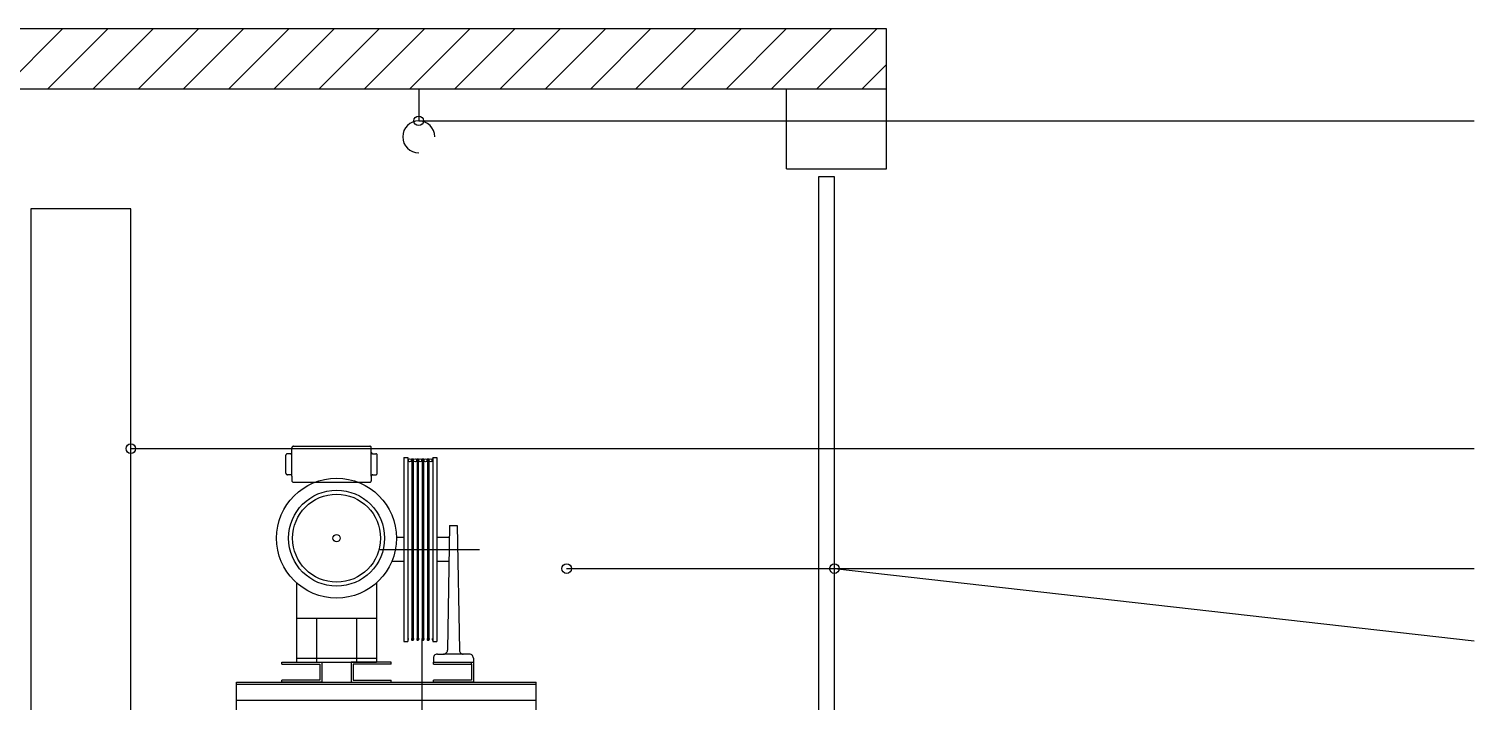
# Model space of a CAD drawing. Header units: centimetres. Extents: x 0 to 12993, y -30 to 2970.
# Drawn here: x 9143.2 to 9504.7, y 2166.9 to 2335 of the extents above; entities that cross this region are included whole.
import ezdxf

# ---------------------------------------------------------------- set-up
doc = ezdxf.new("R2010")
doc.units = ezdxf.units.CM
for name, color, linetype in [('SCOTT-DUVAR', 7, 'CONTINUOUS'), ('SCOTT-ELEKTRIK', 3, 'CONTINUOUS'), ('SCOTT-KAPI', 3, 'CONTINUOUS'), ('SCOTT-MOTOR', 6, 'CONTINUOUS'), ('SCOTT-TARAMA', 8, 'CONTINUOUS'), ('SCOTT-YAZI', 4, 'CONTINUOUS')]:
    doc.layers.add(name, color=color, linetype=linetype)

msp = doc.modelspace()

# ---------------------------------------------------------------- linework, layer by layer
at = {"layer": 'SCOTT-DUVAR'}
for p, q in [((9332.72, 2300), (9332.72, 2320)), ((9357.72, 2300), (9357.72, 2320)), ((9332.72, 2300), (9357.72, 2300))]:
    msp.add_line(p, q, dxfattribs=at)
msp.add_lwpolyline([(9117.72, 2320), (9357.72, 2320), (9357.72, 2335), (9117.72, 2335)], close=True, dxfattribs=at)
at = {"layer": 'SCOTT-ELEKTRIK'}
msp.add_lwpolyline([(9143.72, 2160), (9168.72, 2160), (9168.72, 2290), (9143.72, 2290)], close=True, dxfattribs=at)
at = {"layer": 'SCOTT-KAPI'}
msp.add_lwpolyline([(9340.72, 2102), (9344.72, 2102), (9344.72, 2298), (9340.72, 2298)], close=True, dxfattribs=at)
at = {"layer": 'SCOTT-MOTOR'}
for p, q in [((9240.72, 2320), (9240.72, 2312)), ((9209.37, 2230.61), (9228.5, 2230.61)), ((9207.5, 2223.86), (9207.5, 2228.36)), ((9208.62, 2228.73), (9207.87, 2228.73)), ((9209, 2223.11), (9209, 2230.23)), ((9228.87, 2223.11), (9228.87, 2230.23)), ((9229.25, 2228.73), (9230, 2228.73)), ((9230.37, 2223.86), (9230.37, 2228.36)), ((9237.02, 2227.78), (9237.02, 2181.78)), ((9237.02, 2227.78), (9238.02, 2227.78)), ((9238.02, 2227.78), (9238.02, 2181.78)), ((9238.02, 2227.48), (9238.08, 2227.37)), ((9238.12, 2227.08), (9238.12, 2227.26)), ((9238.92, 2227.08), (9238.92, 2227.26)), ((9239.02, 2227.48), (9238.95, 2227.37)), ((9239.02, 2227.48), (9239.32, 2227.48)), ((9239.02, 2227.48), (9239.02, 2182.08)), ((9239.32, 2227.48), (9239.32, 2182.08)), ((9239.32, 2227.48), (9239.38, 2227.37)), ((9239.42, 2227.08), (9239.42, 2227.26)), ((9240.22, 2227.08), (9240.22, 2227.26)), ((9240.32, 2227.48), (9240.25, 2227.37)), ((9240.32, 2227.48), (9240.32, 2182.08)), ((9240.32, 2227.48), (9240.62, 2227.48)), ((9240.62, 2227.48), (9240.62, 2182.08)), ((9240.62, 2227.48), (9240.68, 2227.37)), ((9240.72, 2227.08), (9240.72, 2227.26)), ((9241.52, 2227.08), (9241.52, 2227.26)), ((9241.62, 2227.48), (9241.55, 2227.37)), ((9241.62, 2227.48), (9241.62, 2182.08)), ((9241.62, 2227.48), (9241.92, 2227.48)), ((9241.92, 2227.48), (9241.92, 2182.08)), ((9241.92, 2227.48), (9241.98, 2227.37)), ((9242.02, 2227.08), (9242.02, 2227.26)), ((9242.82, 2227.08), (9242.82, 2227.26)), ((9242.92, 2227.48), (9242.85, 2227.37)), ((9242.92, 2227.48), (9242.92, 2182.08)), ((9242.92, 2227.48), (9243.22, 2227.48)), ((9243.22, 2227.48), (9243.22, 2182.08)), ((9243.22, 2227.48), (9243.28, 2227.37)), ((9243.32, 2227.08), (9243.32, 2227.26)), ((9244.12, 2227.08), (9244.12, 2227.26)), ((9244.22, 2227.48), (9244.15, 2227.37)), ((9244.22, 2227.78), (9245.22, 2227.78)), ((9244.22, 2227.78), (9244.22, 2181.78)), ((9245.22, 2227.78), (9245.22, 2181.78)), ((9208.62, 2223.48), (9207.87, 2223.48)), ((9229.25, 2223.48), (9230, 2223.48)), ((9209, 2223.11), (9209, 2221.98)), ((9209.37, 2221.61), (9228.5, 2221.61)), ((9228.87, 2223.11), (9228.87, 2221.98)), ((9248.46, 2210.78), (9247.92, 2179.59)), ((9248.46, 2210.78), (9250.35, 2210.78)), ((9250.35, 2210.78), (9250.89, 2179.59)), ((9237.02, 2207.78), (9235.18, 2207.78)), ((9248.16, 2207.78), (9245.22, 2207.78)), ((9230.76, 2204.78), (9255.91, 2204.78)), ((9237.02, 2201.78), (9234, 2201.78)), ((9248.06, 2201.78), (9245.22, 2201.78)), ((9210.18, 2196.43), (9210.18, 2176.61)), ((9230.18, 2196.43), (9230.18, 2176.61)), ((9210.18, 2187.61), (9230.18, 2187.61)), ((9215.18, 2187.61), (9215.18, 2176.61)), ((9225.18, 2187.61), (9225.18, 2176.61)), ((9237.02, 2181.78), (9238.02, 2181.78)), ((9237.02, 2181.78), (9238.02, 2181.78)), ((9238.02, 2182.08), (9238.08, 2182.19)), ((9238.12, 2182.48), (9238.12, 2182.29)), ((9238.92, 2182.48), (9238.92, 2182.29)), ((9239.02, 2182.08), (9238.95, 2182.19)), ((9239.02, 2182.08), (9239.32, 2182.08)), ((9239.32, 2182.08), (9239.38, 2182.19)), ((9239.42, 2182.48), (9239.42, 2182.29)), ((9240.22, 2182.48), (9240.22, 2182.29)), ((9240.32, 2182.08), (9240.25, 2182.19)), ((9240.32, 2182.08), (9240.62, 2182.08)), ((9240.62, 2182.08), (9240.68, 2182.19)), ((9240.72, 2182.48), (9240.72, 2182.29)), ((9241.52, 2182.48), (9241.52, 2182.29)), ((9241.52, 2182.48), (9241.52, 2112.01)), ((9241.62, 2182.08), (9241.55, 2182.19)), ((9241.62, 2182.08), (9241.92, 2182.08)), ((9241.92, 2182.08), (9241.98, 2182.19)), ((9242.02, 2182.48), (9242.02, 2182.29)), ((9242.82, 2182.48), (9242.82, 2182.29)), ((9242.92, 2182.08), (9242.85, 2182.19)), ((9242.92, 2182.08), (9243.22, 2182.08)), ((9243.22, 2182.08), (9243.28, 2182.19)), ((9243.32, 2182.48), (9243.32, 2182.29)), ((9244.12, 2182.48), (9244.12, 2182.29)), ((9244.22, 2182.08), (9244.15, 2182.19)), ((9244.22, 2181.78), (9245.22, 2181.78)), ((9244.22, 2181.78), (9245.22, 2181.78)), ((9206.51, 2176.61), (9216.51, 2176.61)), ((9206.51, 2176.11), (9206.51, 2176.61)), ((9210.18, 2177.61), (9230.18, 2177.61)), ((9210.18, 2176.61), (9230.18, 2176.61)), ((9216.51, 2176.61), (9216.51, 2171.61)), ((9233.85, 2176.61), (9223.85, 2176.61)), ((9223.85, 2176.61), (9223.85, 2171.61)), ((9233.85, 2176.11), (9233.85, 2176.61)), ((9244.4, 2177.61), (9244.4, 2176.61)), ((9244.4, 2176.61), (9254.4, 2176.61)), ((9244.4, 2176.11), (9244.4, 2176.61)), ((9245.4, 2178.61), (9246.92, 2178.61)), ((9251.88, 2178.61), (9246.92, 2178.61)), ((9253.4, 2178.61), (9251.88, 2178.61)), ((9253.9, 2176.11), (9253.9, 2176.61)), ((9254.4, 2177.61), (9254.4, 2176.61)), ((9254.4, 2176.61), (9254.4, 2171.61)), ((9206.51, 2176.11), (9216.01, 2176.11)), ((9216.01, 2176.11), (9216.01, 2172.11)), ((9224.35, 2176.11), (9224.35, 2172.11)), ((9233.85, 2176.11), (9224.35, 2176.11)), ((9244.4, 2176.11), (9253.9, 2176.11)), ((9253.9, 2176.11), (9253.9, 2172.11)), ((9195.14, 2101.61), (9195.14, 2171.61)), ((9195.14, 2171.61), (9270.14, 2171.61)), ((9195.14, 2171.11), (9270.14, 2171.11)), ((9216.01, 2172.11), (9206.51, 2172.11)), ((9206.51, 2171.61), (9206.51, 2172.11)), ((9216.51, 2171.61), (9206.51, 2171.61)), ((9223.85, 2171.61), (9233.85, 2171.61)), ((9224.35, 2172.11), (9233.85, 2172.11)), ((9233.85, 2171.61), (9233.85, 2172.11)), ((9253.9, 2172.11), (9244.4, 2172.11)), ((9244.4, 2171.61), (9244.4, 2172.11)), ((9254.4, 2171.61), (9244.4, 2171.61)), ((9270.14, 2101.61), (9270.14, 2171.61)), ((9195.14, 2167.11), (9270.14, 2167.11))]:
    msp.add_line(p, q, dxfattribs=at)
for points in [[(9209.37, 2230.61), (9209.29, 2230.6), (9209.21, 2230.57), (9209.14, 2230.52), (9209.08, 2230.47), (9209.03, 2230.39), (9209, 2230.31), (9209, 2230.23)], [(9228.87, 2230.23), (9228.86, 2230.31), (9228.83, 2230.39), (9228.79, 2230.47), (9228.73, 2230.52), (9228.66, 2230.57), (9228.58, 2230.6), (9228.5, 2230.61)], [(9207.87, 2228.73), (9207.79, 2228.72), (9207.71, 2228.69), (9207.64, 2228.65), (9207.58, 2228.59), (9207.53, 2228.52), (9207.5, 2228.44), (9207.5, 2228.36)], [(9208.62, 2228.73), (9208.7, 2228.74), (9208.78, 2228.77), (9208.85, 2228.81), (9208.91, 2228.87), (9208.96, 2228.94), (9208.99, 2229.02), (9209, 2229.11)], [(9228.87, 2229.11), (9228.88, 2229.02), (9228.91, 2228.94), (9228.95, 2228.87), (9229.01, 2228.81), (9229.08, 2228.77), (9229.16, 2228.74), (9229.25, 2228.73)], [(9230.37, 2228.36), (9230.36, 2228.44), (9230.33, 2228.52), (9230.29, 2228.59), (9230.23, 2228.65), (9230.16, 2228.69), (9230.08, 2228.72), (9230, 2228.73)], [(9238.12, 2227.26), (9238.11, 2227.29), (9238.11, 2227.32), (9238.1, 2227.34), (9238.08, 2227.37)], [(9238.95, 2227.37), (9238.93, 2227.34), (9238.92, 2227.32), (9238.92, 2227.29), (9238.92, 2227.26)], [(9239.42, 2227.26), (9239.41, 2227.29), (9239.41, 2227.32), (9239.4, 2227.34), (9239.38, 2227.37)], [(9240.25, 2227.37), (9240.23, 2227.34), (9240.22, 2227.32), (9240.22, 2227.29), (9240.22, 2227.26)], [(9240.72, 2227.26), (9240.71, 2227.29), (9240.71, 2227.32), (9240.7, 2227.34), (9240.68, 2227.37)], [(9241.55, 2227.37), (9241.53, 2227.34), (9241.52, 2227.32), (9241.52, 2227.29), (9241.52, 2227.26)], [(9242.02, 2227.26), (9242.01, 2227.29), (9242.01, 2227.32), (9242, 2227.34), (9241.98, 2227.37)], [(9242.85, 2227.37), (9242.83, 2227.34), (9242.82, 2227.32), (9242.82, 2227.29), (9242.82, 2227.26)], [(9243.32, 2227.26), (9243.31, 2227.29), (9243.31, 2227.32), (9243.3, 2227.34), (9243.28, 2227.37)], [(9244.15, 2227.37), (9244.13, 2227.34), (9244.12, 2227.32), (9244.12, 2227.29), (9244.12, 2227.26)], [(9207.5, 2223.86), (9207.5, 2223.77), (9207.53, 2223.69), (9207.58, 2223.62), (9207.64, 2223.56), (9207.71, 2223.52), (9207.79, 2223.49), (9207.87, 2223.48)], [(9207.5, 2223.86), (9207.5, 2223.77), (9207.53, 2223.69), (9207.58, 2223.62), (9207.64, 2223.56), (9207.71, 2223.52), (9207.79, 2223.49), (9207.87, 2223.48)], [(9209, 2223.11), (9208.99, 2223.19), (9208.96, 2223.27), (9208.91, 2223.34), (9208.85, 2223.4), (9208.78, 2223.44), (9208.7, 2223.47), (9208.62, 2223.48)], [(9229.25, 2223.48), (9229.16, 2223.47), (9229.08, 2223.44), (9229.01, 2223.4), (9228.95, 2223.34), (9228.91, 2223.27), (9228.88, 2223.19), (9228.87, 2223.11)], [(9230, 2223.48), (9230.08, 2223.49), (9230.16, 2223.52), (9230.23, 2223.56), (9230.29, 2223.62), (9230.33, 2223.69), (9230.36, 2223.77), (9230.37, 2223.86)], [(9230, 2223.48), (9230.08, 2223.49), (9230.16, 2223.52), (9230.23, 2223.56), (9230.29, 2223.62), (9230.33, 2223.69), (9230.36, 2223.77), (9230.37, 2223.86)], [(9209, 2221.98), (9209, 2221.9), (9209.03, 2221.82), (9209.08, 2221.75), (9209.14, 2221.69), (9209.21, 2221.64), (9209.29, 2221.62), (9209.37, 2221.61)], [(9228.5, 2221.61), (9228.58, 2221.62), (9228.66, 2221.64), (9228.73, 2221.69), (9228.79, 2221.75), (9228.83, 2221.82), (9228.86, 2221.9), (9228.87, 2221.98)], [(9238.08, 2182.19), (9238.1, 2182.21), (9238.11, 2182.24), (9238.11, 2182.27), (9238.12, 2182.29)], [(9238.92, 2182.29), (9238.92, 2182.27), (9238.92, 2182.24), (9238.93, 2182.21), (9238.95, 2182.19)], [(9239.38, 2182.19), (9239.4, 2182.21), (9239.41, 2182.24), (9239.41, 2182.27), (9239.42, 2182.29)], [(9240.22, 2182.29), (9240.22, 2182.27), (9240.22, 2182.24), (9240.23, 2182.21), (9240.25, 2182.19)], [(9240.68, 2182.19), (9240.7, 2182.21), (9240.71, 2182.24), (9240.71, 2182.27), (9240.72, 2182.29)], [(9241.52, 2182.29), (9241.52, 2182.27), (9241.52, 2182.24), (9241.53, 2182.21), (9241.55, 2182.19)], [(9241.98, 2182.19), (9242, 2182.21), (9242.01, 2182.24), (9242.01, 2182.27), (9242.02, 2182.29)], [(9242.82, 2182.29), (9242.82, 2182.27), (9242.82, 2182.24), (9242.83, 2182.21), (9242.85, 2182.19)], [(9243.28, 2182.19), (9243.3, 2182.21), (9243.31, 2182.24), (9243.31, 2182.27), (9243.32, 2182.29)], [(9244.12, 2182.29), (9244.12, 2182.27), (9244.12, 2182.24), (9244.13, 2182.21), (9244.15, 2182.19)], [(9245.4, 2178.61), (9245.18, 2178.58), (9244.97, 2178.51), (9244.78, 2178.39), (9244.62, 2178.23), (9244.5, 2178.04), (9244.43, 2177.83), (9244.4, 2177.61)], [(9246.92, 2178.61), (9247.14, 2178.63), (9247.35, 2178.7), (9247.54, 2178.82), (9247.69, 2178.98), (9247.81, 2179.16), (9247.89, 2179.37), (9247.92, 2179.59)], [(9250.89, 2179.59), (9250.91, 2179.37), (9250.99, 2179.16), (9251.11, 2178.98), (9251.27, 2178.82), (9251.46, 2178.7), (9251.66, 2178.63), (9251.88, 2178.61)], [(9254.4, 2177.61), (9254.38, 2177.83), (9254.3, 2178.04), (9254.18, 2178.23), (9254.03, 2178.39), (9253.84, 2178.51), (9253.62, 2178.58), (9253.4, 2178.61)]]:
    msp.add_lwpolyline(points, dxfattribs=at)
for centre, radius in [((9238.52, 2227.08), 0.4), ((9239.82, 2227.08), 0.4), ((9241.12, 2227.08), 0.4), ((9242.42, 2227.08), 0.4), ((9243.72, 2227.08), 0.4), ((9220.18, 2207.61), 15), ((9220.18, 2207.61), 12), ((9220.18, 2207.61), 11), ((9220.18, 2207.61), 0.901)]:
    msp.add_circle(centre, radius, dxfattribs=at)
msp.add_arc((9240.72, 2308), 4, 0, 270, dxfattribs=at)
at = {"layer": 'SCOTT-TARAMA'}
for p, q in [((9136.66, 2320), (9151.66, 2335)), ((9147.97, 2320), (9162.97, 2335)), ((9159.29, 2320), (9174.29, 2335)), ((9170.6, 2320), (9185.6, 2335)), ((9181.91, 2320), (9196.91, 2335)), ((9193.23, 2320), (9208.23, 2335)), ((9204.54, 2320), (9219.54, 2335)), ((9215.85, 2320), (9230.85, 2335)), ((9227.17, 2320), (9242.17, 2335)), ((9238.48, 2320), (9253.48, 2335)), ((9249.79, 2320), (9264.79, 2335)), ((9261.11, 2320), (9276.11, 2335)), ((9272.42, 2320), (9287.42, 2335)), ((9283.74, 2320), (9298.74, 2335)), ((9295.05, 2320), (9310.05, 2335)), ((9306.36, 2320), (9321.36, 2335)), ((9317.68, 2320), (9332.68, 2335)), ((9328.99, 2320), (9343.99, 2335)), ((9340.3, 2320), (9355.3, 2335)), ((9351.62, 2320), (9357.72, 2326.1))]:
    msp.add_line(p, q, dxfattribs=at)
at = {"layer": 'SCOTT-YAZI'}
for p, q in [((9240.72, 2312), (9504.72, 2312)), ((9168.72, 2230), (9504.72, 2230)), ((9277.72, 2200), (9504.72, 2200)), ((9344.72, 2200), (9504.72, 2181.95))]:
    msp.add_line(p, q, dxfattribs=at)
for centre in [(9240.72, 2312), (9168.72, 2230), (9277.72, 2200), (9344.72, 2200)]:
    msp.add_circle(centre, 1.2, dxfattribs=at)

doc.saveas('drawing.dxf')
